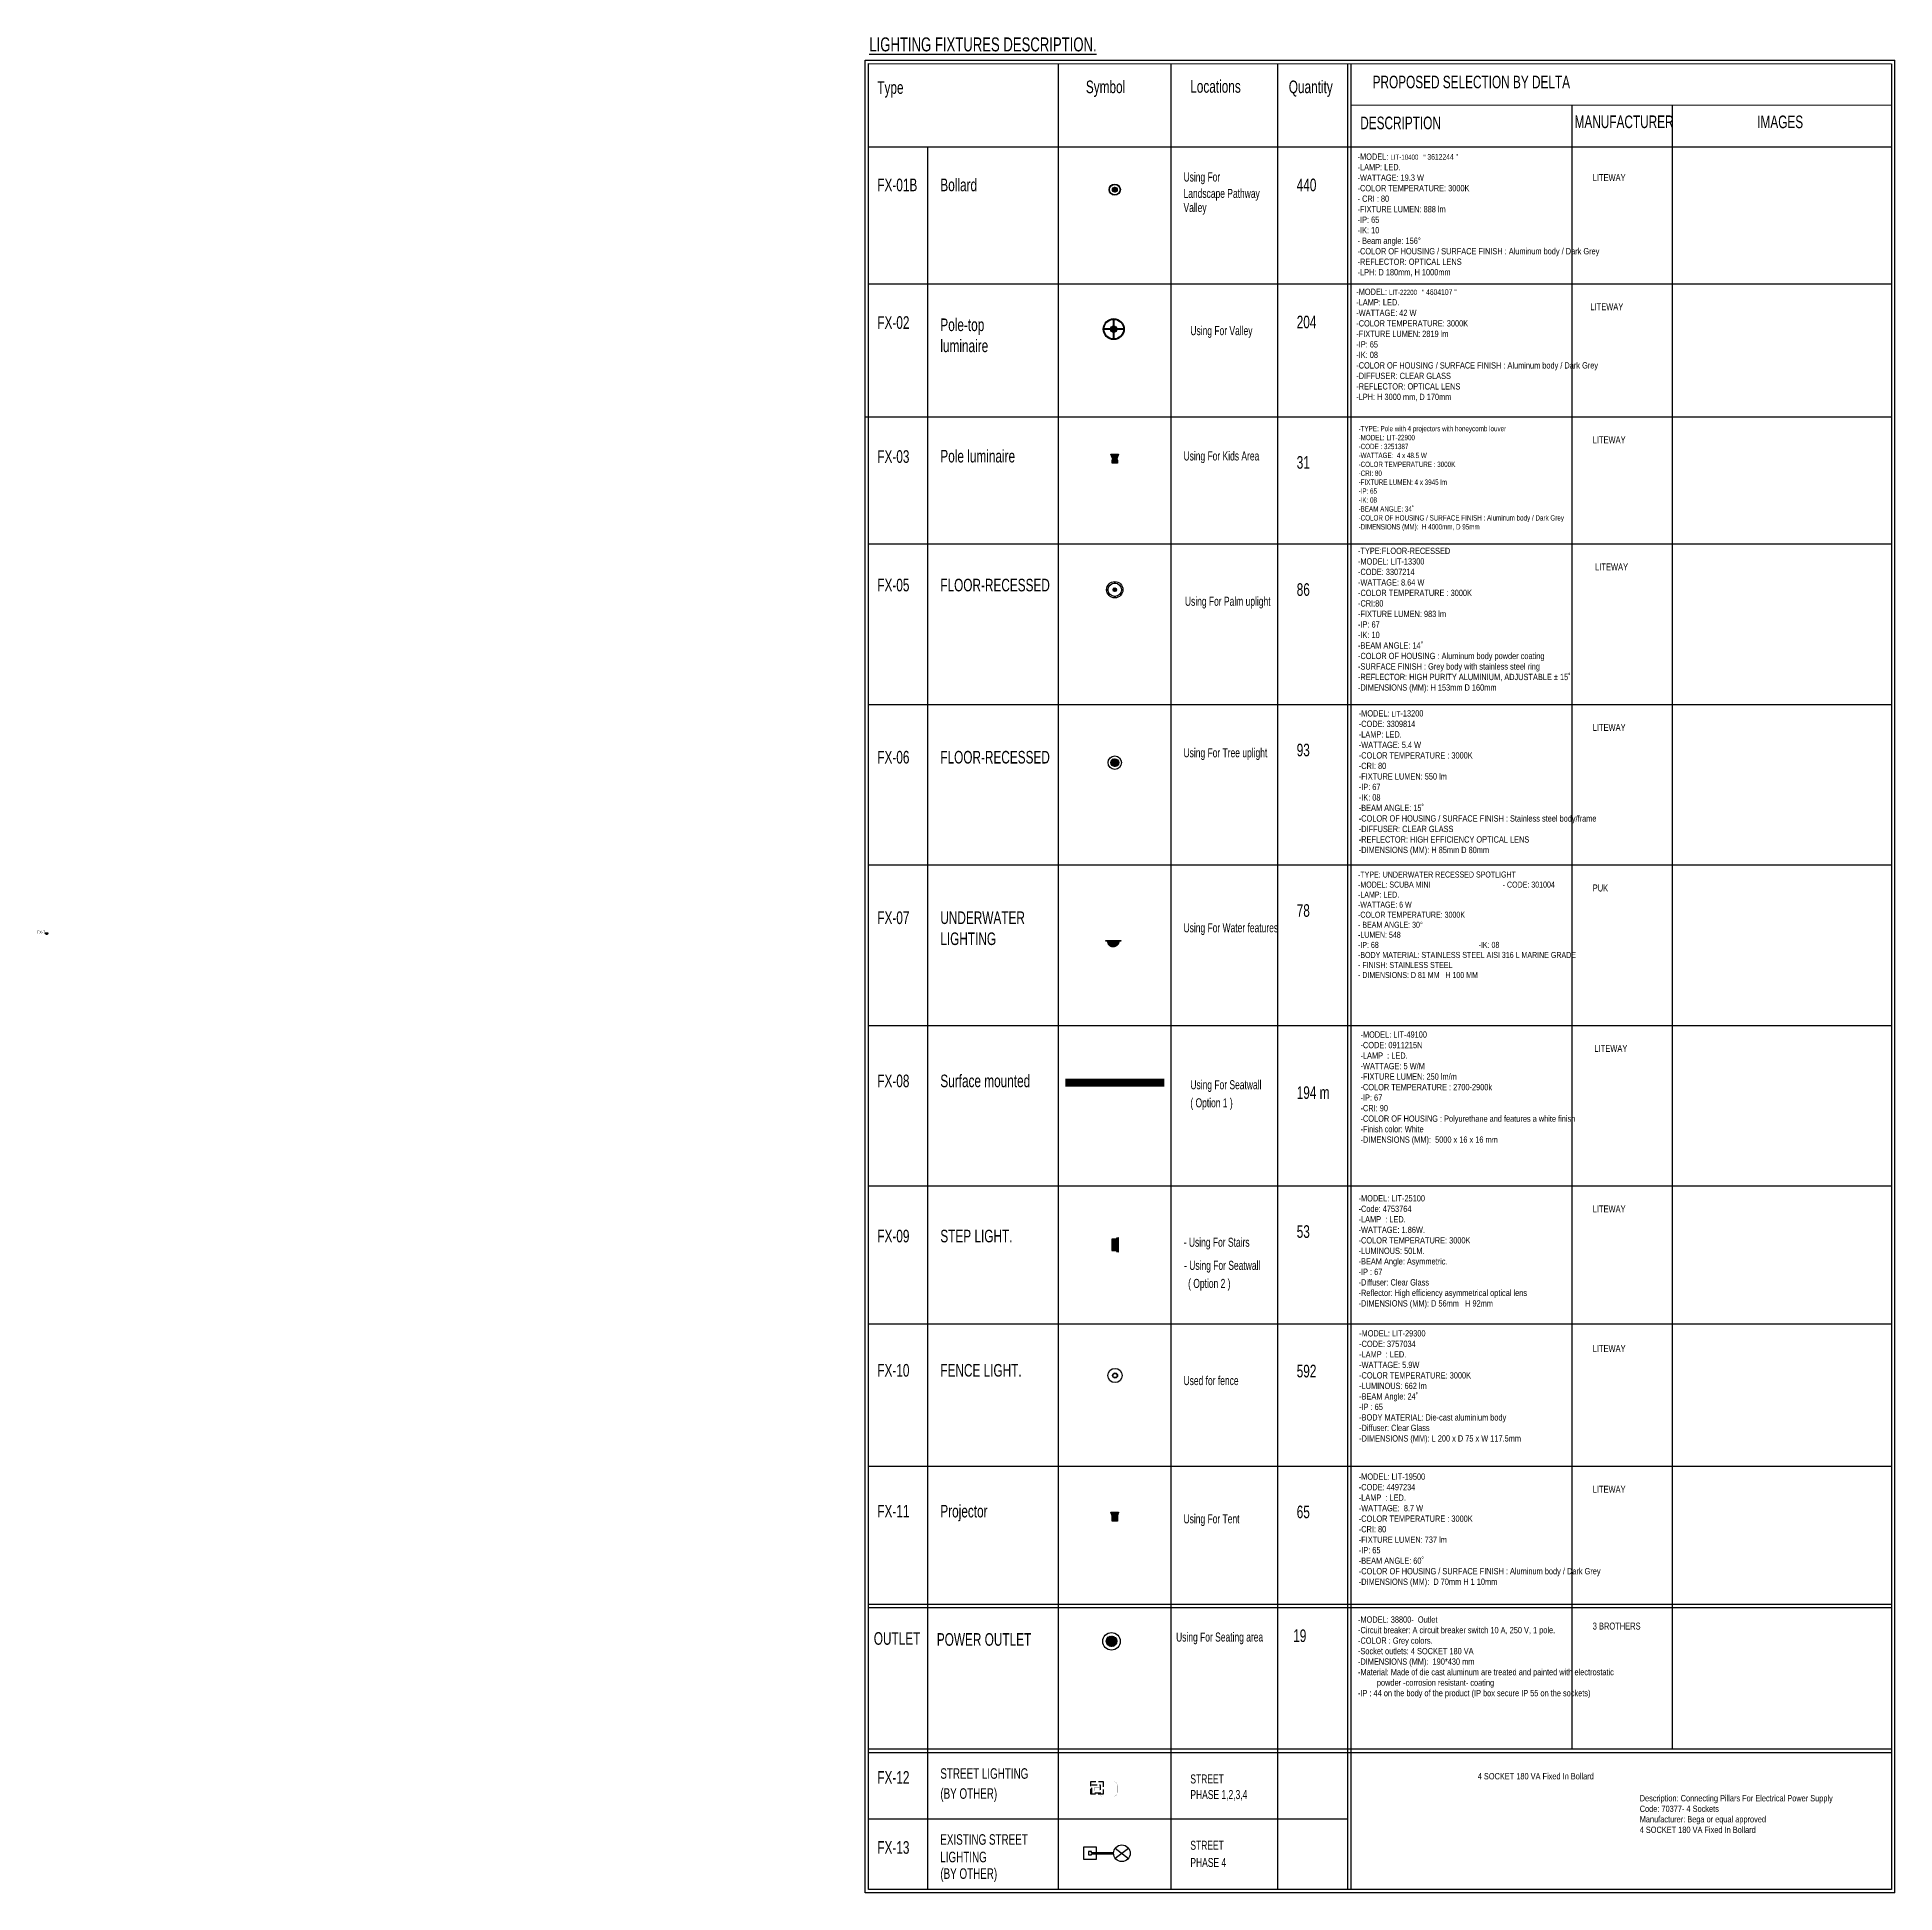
# Model space of a CAD drawing. Extents: x 683690 to 683956, y 820840 to 821105.
import ezdxf
from ezdxf.enums import TextEntityAlignment as Align

# ---------------------------------------------------------------- set-up
doc = ezdxf.new("R2010")
doc.units = 0
doc.header["$MEASUREMENT"] = 0
doc.linetypes.add('DASHED2', pattern=[0.375, 0.25, -0.125])
for name, color, linetype in [('Boundaries', 30, 'Continuous'), ('FX-01', 170, 'Continuous'), ('FX-02', 170, 'Continuous'), ('FX-03', 6, 'Continuous'), ('FX-05', 90, 'Continuous'), ('FX-06', 90, 'Continuous'), ('FX-07', 3, 'Continuous'), ('FX-08', 10, 'Continuous'), ('FX-09', 10, 'Continuous'), ('FX-11', 6, 'Continuous'), ('LA-GNRL-Design Text', 3, 'Continuous'), ('LA-LI-L08', 3, 'Continuous'), ('LI-Text', 30, 'Continuous'), ('lighting sites review', 5, 'Continuous'), ('ST  ROUTING$0$ST  ROUTING$0$E-LTG', 1, 'Continuous'), ('Street Lighting EX-INFRA', 141, 'Continuous'), ('Text', 3, 'Continuous'), ('X-HYP-T4-LIGHTING$0$SR1-LA-X-LI TABLE$0$LA-GNRL-Design Text', 3, 'Continuous')]:
    doc.layers.add(name, color=color, linetype=linetype)
doc.styles.get("Standard").update_dxf_attribs({"font": 'arial.ttf'})
doc.styles.add('TXT- (design)', font='stylu.ttf', dxfattribs={"width": 0.7})
doc.styles.add('X-HYP-T4-LIGHTING$0$TXT- (design)', font='stylu.ttf', dxfattribs={"width": 0.7})
pattern_1 = [(45, (-32349.292807, -16942.885254), (-0.0112253202075, 0.0112253202075), [])]
pattern_2 = [(45, (-1103.156593, -589.939529), (-0.00733938958, 0.00733938958), [])]

# ---------------------------------------------------------------- blocks, each defined once
blk = doc.blocks.new('*U15')
h = blk.add_hatch()
h.set_pattern_fill('ANSI31', color=256, scale=0.005)
h.set_pattern_definition(pattern_1)
edge = h.paths.add_edge_path()
edge.add_arc((0, 0), 0.07, 0, 360)
for points in [[(-0.089, 0.01), (-0.3, 0.01)], [(-0.01, 0.09), (-0.01, 0.3)], [(0.01, 0.09), (0.01, 0.3)], [(0.3, 0.01), (0.09, 0.01)], [(-0.089, -0.01), (-0.3, -0.01)], [(-0.01, -0.3), (-0.01, -0.089)], [(0.01, -0.3), (0.01, -0.089)], [(0.3, -0.01), (0.09, -0.01)]]:
    blk.add_lwpolyline(points)
for radius in [0.3, 0.28, 0.09, 0.07]:
    blk.add_circle((0, 0), radius)
blk = doc.blocks.new('*U19')
h = blk.add_hatch()
h.set_pattern_fill('ANSI31', color=256, scale=0.005)
h.set_pattern_definition(pattern_1)
edge = h.paths.add_edge_path()
edge.add_arc((0, 0), 0.07, 0, 360)
for radius in [0.16, 0.15, 0.07]:
    blk.add_circle((0, 0), radius)
blk = doc.blocks.new('*U12')
h = blk.add_hatch()
h.set_pattern_fill('ANSI31', color=256, scale=0.083036)
h.set_pattern_definition(pattern_2)
h.paths.add_polyline_path([(0.111, 0, 1), (-0.111, 0, 1)])
for radius in [0.191, 0.111]:
    blk.add_circle((0, 0), radius)
blk.add_attdef('Symbol', text='', height=0.3).set_placement((0.004, 0.337), align=Align.CENTER)
blk = doc.blocks.new('*U11')
h = blk.add_hatch(color=256)
h.dxf.hatch_style = 1
h.paths.add_polyline_path([(-0.038, 0.165), (-0.175, 0.165), (-0.175, 0), (-0.175, -0.165), (-0.038, -0.165), (-0.038, 0)])
h = blk.add_hatch(color=256)
h.dxf.hatch_style = 1
h.paths.add_polyline_path([(0.006, 0.187), (-0.038, 0.187), (-0.038, 0), (-0.038, -0.165), (-0.038, -0.188), (0.006, -0.188), (0.006, 0)])
h = blk.add_hatch(color=256)
h.dxf.hatch_style = 1
h.paths.add_polyline_path([(0.017, 0.201), (0.006, 0.201), (0.006, 0), (0.006, -0.188), (0.006, -0.201), (0.017, -0.201), (0.017, 0)])
for points in [[(-0.038, 0.165), (-0.175, 0.165), (-0.175, 0), (-0.175, -0.165), (-0.038, -0.165), (-0.038, 0)], [(0.006, 0.187), (-0.038, 0.187), (-0.038, 0), (-0.038, -0.165), (-0.038, -0.188), (0.006, -0.188), (0.006, 0)], [(0.017, 0.201), (0.006, 0.201), (0.006, 0), (0.006, -0.188), (0.006, -0.201), (0.017, -0.201), (0.017, 0)]]:
    blk.add_lwpolyline(points, close=True)
at = {"color": 0}
blk.add_attdef('Symbol', text='', height=0.3, dxfattribs=at).set_placement((-0.007, 0.455), align=Align.CENTER)
blk = doc.blocks.new('*U9')
at = {"transparency": 33554534}
h = blk.add_hatch(color=0, dxfattribs=at)
h.dxf.hatch_style = 1
h.paths.add_polyline_path([(-0.112, 0.255), (-0.076, 0.158), (0.074, 0.159), (0.108, 0.257)])
at = {"true_color": 0x939598, "transparency": 33554559}
h = blk.add_hatch(color=252, dxfattribs=at)
h.dxf.hatch_style = 1
h.paths.add_polyline_path([(0.074, 0.172), (-0.076, 0.171), (-0.075, -0.001), (0.075, 0.001)])
blk.add_line((-0.112, 0.255), (0.108, 0.257))
at = {"color": 0}
blk.add_line((-0.096, 0.212), (0.093, 0.214), dxfattribs=at)
for points in [[(-0.112, 0.255), (0.108, 0.257), (0.074, 0.159), (-0.076, 0.158)], [(-0.107, 0.251), (0.103, 0.253), (0.09, 0.218), (-0.093, 0.216)]]:
    blk.add_lwpolyline(points, close=True, dxfattribs=at)
at = {"color": 7, "true_color": 0xffffff}
blk.add_lwpolyline([(-0.076, 0.171), (0.074, 0.172), (0.075, 0.001), (-0.075, -0.001)], close=True, dxfattribs=at)
at = {"color": 0}
blk.add_attdef('Symbol', text='', height=0.3, dxfattribs=at).set_placement((0.18, 0.377), align=Align.CENTER)
blk = doc.blocks.new('*U10')
at = {"transparency": 33554534}
h = blk.add_hatch(color=0, dxfattribs=at)
h.dxf.hatch_style = 1
edge = h.paths.add_edge_path()
edge.add_arc((0, 0.075), 0.075, 39.4219, 140.5781)
edge.add_line((-0.058, 0.123), (-0.11, 0.256))
edge.add_line((-0.11, 0.256), (0.11, 0.256))
edge.add_line((0.11, 0.256), (0.058, 0.123))
at = {"true_color": 0x939598, "transparency": 33554559}
h = blk.add_hatch(color=252, dxfattribs=at)
h.dxf.hatch_style = 1
edge = h.paths.add_edge_path()
edge.add_arc((0, 0.075), 0.075, 0, 180, ccw=False)
edge.add_line((0.075, 0.075), (0.075, 0))
edge.add_line((0.075, 0), (-0.075, 0))
edge.add_line((-0.075, 0), (-0.075, 0.075))
blk.add_line((-0.11, 0.256), (0.11, 0.256))
at = {"color": 0}
blk.add_lwpolyline([(-0.11, 0.256), (0.11, 0.256), (0.01, 0), (-0.01, 0)], close=True, dxfattribs=at)
at = {"color": 7, "true_color": 0xffffff}
blk.add_lwpolyline([(-0.075, 0.075, -1), (0.075, 0.075), (0.075, 0), (-0.075, 0)], format="xyb", close=True, dxfattribs=at)
at = {"color": 0}
blk.add_attdef('Symbol', text='', height=0.25, dxfattribs=at).set_placement((0.006, 0.446), align=Align.CENTER)
blk = doc.blocks.new('*U18')
blk.add_wipeout([(-0.108, -0.084), (0, -0.084), (0, -0.165), (0.173, -0.165), (0.206, -0.351), (0.796, -0.352), (0.972, -0.178), (0.97, 0.18), (0.798, 0.345), (0.223, 0.346), (0.169, 0.287), (0.169, 0.159), (-0.001, 0.159), (-0.001, 0.084), (-0.108, 0.076)]).dxf.layer = 'lighting sites review'
at = {"layer": 'lighting sites review', "linetype": 'DASHED2'}
for points in [[(-0.3, 0.35), (0.3, 0.35), (0.3, -0.25), (-0.3, -0.25)], [(-0.25, -0.2), (-0.25, 0.2), (0.15, 0.2), (0.15, -0.2)]]:
    blk.add_lwpolyline(points, close=True, dxfattribs=at)
at = {"layer": 'lighting sites review', "const_width": 0.01}
blk.add_lwpolyline([(-0.108, -0.074), (-0.108, -0.076), (-0.107, -0.077), (-0.107, -0.079), (-0.106, -0.08), (-0.104, -0.082), (-0.103, -0.083), (-0.101, -0.083), (-0.1, -0.084), (-0.098, -0.084), (0.018, -0.084), (0.089, -0.084, 0.414214), (0.109, -0.064), (0.108, 0.074), (0.108, 0.075), (0.108, 0.077), (0.107, 0.079), (0.106, 0.08), (0.105, 0.081), (0.103, 0.082), (0.102, 0.083), (0.1, 0.084), (0.098, 0.084), (0.017, 0.084), (-0.098, 0.084), (-0.1, 0.083), (-0.102, 0.083), (-0.103, 0.082), (-0.105, 0.081), (-0.106, 0.08), (-0.107, 0.079), (-0.108, 0.077), (-0.108, 0.075), (-0.108, 0.074), (-0.108, -0.074)], format="xyb", close=True, dxfattribs=at)
at = {"layer": 'lighting sites review', "const_width": 0.005}
blk.add_lwpolyline([(-0.001, 0.084), (-0.001, 0.159), (0.151, 0.159), (0.173, 0.159), (0.173, 0.296, -0.414214), (0.223, 0.346), (0.773, 0.347, -0.414214), (0.973, 0.147), (0.973, -0.153, -0.414214), (0.773, -0.353), (0.223, -0.354, -0.414214), (0.173, -0.304), (0.173, -0.165), (0.149, -0.165), (0.149, -0.165), (0.148, -0.165), (0, -0.165), (0, -0.084)], format="xyb", dxfattribs=at)
blk = doc.blocks.new('*U13')
h = blk.add_hatch()
h.set_pattern_fill('ANSI31', color=256, scale=0.083036)
h.set_pattern_definition(pattern_2)
h.paths.add_polyline_path([(0.051, 0, 1), (-0.051, 0, 1)])
for centre, radius in [((0, 0), 0.233), ((-0.212, 0), 0.0112), ((0, 0), 0.191), ((0, 0), 0.0512), ((0, 0.212), 0.0112), ((0.212, 0), 0.0112), ((0, -0.212), 0.0112)]:
    blk.add_circle(centre, radius)
blk.add_attdef('Symbol', text='', height=0.3).set_placement((0.004, 0.337), align=Align.CENTER)
blk = doc.blocks.new('*U21')
at = {"layer": 'Street Lighting EX-INFRA'}
for p, q in [((-0.247, 1.21), (0.244, 1.837)), ((0.234, 1.202), (-0.237, 1.844))]:
    blk.add_line(p, q, dxfattribs=at)
blk.add_lwpolyline([(-0.021, 1.125), (-0.02, 0.072), (-0.08, 0.072), (-0.08, -0.072), (0.08, -0.072), (0.08, 0.072), (0.02, 0.072), (0.019, 1.125)], dxfattribs=at)
blk.add_lwpolyline([(0.3, 0.292), (0.3, -0.292), (-0.3, -0.292), (-0.3, 0.292)], close=True, dxfattribs=at)
blk.add_circle((-0.001, 1.523), 0.398, dxfattribs=at)
blk = doc.blocks.new('light fence l')
at = {"layer": 'LA-LI-L08', "extrusion": (-7.17394e-05, -7.0853e-05, 1)}
for radius in [0.34, 0.12, 0.1]:
    blk.add_circle((0, 0), radius, dxfattribs=at)
blk = doc.blocks.new('*U25')
h = blk.add_hatch()
h.set_pattern_fill('ANSI31', color=256, scale=0.1)
h.paths.add_polyline_path([(0.15, 0, 1), (-0.15, 0, 1)])
for radius in [0.25, 0.15]:
    blk.add_circle((0, 0), radius)
at = {"layer": 'LA-GNRL-Design Text', "linetype": 'ByBlock'}
blk.add_attdef('Symbol', text='', height=0.7, dxfattribs=at).set_placement((-2.495, 0.517), align=Align.CENTER)
blk = doc.blocks.new('*U29')
h = blk.add_hatch()
h.set_pattern_fill('ANSI31', color=256, scale=0.001, angle=-90)
h.set_pattern_definition([(315, (-0.0016843, -0.113631), (0.002245064, 0.002245064), [])])
edge = h.paths.add_edge_path()
edge.add_arc((0, 0), 0.161, -168.771, -11.2144, ccw=False)
edge.add_line((-0.16, -0.03), (-0.16, 0))
edge.add_line((-0.16, 0), (0.16, 0))
edge.add_line((0.16, 0), (0.16, -0.03))
at = {"ltscale": 0.001}
blk.add_lwpolyline([(0.21, 0), (-0.21, 0), (-0.21, 0.02), (0.21, 0.02)], close=True, dxfattribs=at)
blk.add_lwpolyline([(0.16, -0.03, -0.821092), (-0.16, -0.03), (-0.16, 0), (0.16, 0)], format="xyb", close=True, dxfattribs=at)
at = {"insert": (-1.41, 0.34), "char_height": 0.4, "attachment_point": 1}
blk.add_mtext_dynamic_manual_height_columns('FX-7', width=0.1577, gutter_width=1, heights=[0], dxfattribs=at)

msp = doc.modelspace()

# ---------------------------------------------------------------- hatches: boundary and pattern name
h = msp.add_hatch()
h.set_pattern_fill('ANSI31', color=256, scale=0.005, angle=-90)
h.set_pattern_definition([(315, (683843.917124, 820975.670015), (0.01122532, 0.01122532), [])])
edge = h.paths.add_edge_path()
edge.add_arc((683843.93, 820976.25), 0.806, -168.771, -11.2144, ccw=False)
edge.add_line((683843.13, 820976.1), (683843.14, 820976.24))
edge.add_line((683843.14, 820976.24), (683844.72, 820976.24))
edge.add_line((683844.72, 820976.24), (683844.72, 820976.1))

# ---------------------------------------------------------------- linework, layer by layer
at = {"color": 4}
for p, q in [((683808.48, 820840.38), (683808.48, 821102.06)), ((683808.48, 821102.06), (683955.51, 821102.05)), ((683877.39, 820840.88), (683877.39, 821101.55)), ((683955.01, 821095.6), (683877.89, 821095.61)), ((683955.51, 820840.38), (683808.48, 820840.38))]:
    msp.add_line(p, q, dxfattribs=at)
at = {"ltscale": 0.001}
msp.add_lwpolyline([(683844.98, 820976.24), (683842.87, 820976.24), (683842.87, 820976.34), (683844.98, 820976.34)], close=True, dxfattribs=at)
msp.add_lwpolyline([(683844.72, 820976.1, -0.821092), (683843.13, 820976.1), (683843.14, 820976.24), (683844.72, 820976.24)], format="xyb", close=True, dxfattribs=at)
at = {"layer": 'Boundaries', "color": 4}
for p, q in [((683808.98, 820840.88), (683808.98, 821101.56)), ((683808.98, 821101.56), (683955.01, 821101.55)), ((683836.09, 820840.88), (683836.09, 821101.56)), ((683852.19, 820840.88), (683852.19, 821101.56)), ((683867.42, 820840.88), (683867.42, 821101.56)), ((683877.89, 820840.88), (683877.89, 821101.55)), ((683955.01, 821101.55), (683955.01, 820840.88)), ((683955.51, 820840.38), (683955.51, 821102.05)), ((683955.51, 820840.38), (683955.51, 821101.54)), ((683909.43, 820860.88), (683909.43, 821095.61)), ((683923.77, 820860.88), (683923.77, 821095.61)), ((683955.01, 821089.65), (683808.98, 821089.65)), ((683817.46, 820840.88), (683817.46, 821089.65)), ((683955.01, 821070.09), (683808.98, 821070.09)), ((683955.01, 821051.09), (683808.48, 821051.09)), ((683955.01, 821032.95), (683808.98, 821032.95)), ((683955.01, 821010.03), (683808.98, 821010.03)), ((683955.01, 820987.11), (683808.98, 820987.11)), ((683955.01, 820964.19), (683808.98, 820964.19)), ((683955.01, 820941.27), (683808.98, 820941.27)), ((683955.01, 820921.59), (683808.98, 820921.59)), ((683955.01, 820901.24), (683808.98, 820901.24)), ((683955.01, 820881.56), (683808.98, 820881.56)), ((683955.01, 820881.06), (683808.98, 820881.06)), ((683817.46, 820840.88), (683817.46, 820881.06)), ((683836.09, 820840.88), (683836.09, 820881.06)), ((683852.19, 820840.88), (683852.19, 820881.06)), ((683955.01, 820860.88), (683808.98, 820860.88)), ((683955.01, 820860.38), (683808.98, 820860.38)), ((683877.39, 820850.88), (683808.98, 820850.88)), ((683955.01, 820840.88), (683808.98, 820840.88))]:
    msp.add_line(p, q, dxfattribs=at)
at = {"layer": 'FX-08', "const_width": 1.15}
msp.add_lwpolyline([(683837.09, 820956.05), (683851.19, 820956.05)], dxfattribs=at)

# ---------------------------------------------------------------- block references
at = {"extrusion": (-7.17394e-05, -7.0853e-05, 1), "xscale": 3, "yscale": 3, "zscale": 3}
msp.add_blockref('light fence l', (683844.17, 820914.24, -107.22), dxfattribs=at)
at = {"xscale": 3, "yscale": 3, "zscale": 3, "rotation": 269.9457441506619}
msp.add_blockref('*U21', (683840.58, 820846.03), dxfattribs=at)
at = {"layer": 'FX-01', "xscale": 5, "yscale": 5, "zscale": 5}
msp.add_blockref('*U19', (683844.14, 821083.57), dxfattribs=at)
at = {"layer": 'FX-02', "xscale": 5, "yscale": 5, "zscale": 5}
msp.add_blockref('*U15', (683843.99, 821063.65), dxfattribs=at)
at = {"layer": 'FX-03', "xscale": 5, "yscale": 5, "zscale": 5, "rotation": 0.1093932803022034}
msp.add_blockref('*U10', (683844.14, 821044.53), dxfattribs=at)
at = {"layer": 'FX-05', "xscale": 5, "yscale": 5, "zscale": 5}
msp.add_blockref('*U13', (683844.14, 821026.44), dxfattribs=at)
at = {"layer": 'FX-06', "xscale": 5, "yscale": 5, "zscale": 5}
msp.add_blockref('*U12', (683844.14, 821001.75), dxfattribs=at)
at = {"layer": 'FX-07'}
msp.add_blockref('*U29', (683691.65, 820977.4), dxfattribs=at)
at = {"layer": 'FX-07', "xscale": 5, "yscale": 5, "zscale": 5}
msp.add_blockref('*U25', (683843.67, 820876.3), dxfattribs=at)
at = {"layer": 'FX-09', "xscale": 5, "yscale": 5, "zscale": 5}
msp.add_blockref('*U11', (683844.58, 820932.9), dxfattribs=at)
at = {"layer": 'FX-11', "xscale": 5, "yscale": 5, "zscale": 5, "rotation": 0.1093932803022034}
msp.add_blockref('*U9', (683844.14, 820893.44), dxfattribs=at)
at = {"layer": 'ST  ROUTING$0$ST  ROUTING$0$E-LTG', "xscale": 3, "yscale": 3, "zscale": 3}
msp.add_blockref('*U18', (683841.6, 820855.22, 0), dxfattribs=at)

# ---------------------------------------------------------------- texts
at = {"layer": 'LI-Text', "color": 3, "rotation": 0, "style": 'TXT- (design)'}
for s, insert, char_height, width, attachment_point in [('Symbol ', (683840.01, 821096.8), 1.8, 31.8582, 7), ('Locations', (683854.91, 821097.38), 1.8, 31.8582, 7), ('\\pxql;Quantity', (683868.98, 821096.8), 1.8, 8.6483, 7), ('DESCRIPTION', (683879.18, 821092.17), 1.8, 31.8582, 7), ('\\pxqc;MANUFACTURER', (683910, 821092.33), 1.8, 13.6966, 7), ('IMAGES ', (683935.86, 821092.32), 1.8, 13.3133, 7), ('\\pxi-3,l3,sm1,t3;-MODEL: {\\H0.83333x;LIT-10400   " \\H1.10001x;3612244 "\\H0.90908x;\\P}-LAMP: LED.^I\\P-WATTAGE: 19.3 W\\P-COLOR TEMPERATURE: 3000K\\P- CRI : 80\\P-FIXTURE LUMEN: 888 lm\\P-IP: 65\\P-IK: 10\\P- Beam angle: 156°\\P-COLOR OF HOUSING / SURFACE FINISH : Aluminum body / Dark Grey\\P-REFLECTOR: OPTICAL LENS\\P-LPH: D 180mm, H 1000mm', (683878.8, 821088.73), 0.9, 29.4771, 1), ('Using For', (683853.95, 821084.34), 1.291, 31.8582, 7), ('{\\W0.8;LITEWAY}', (683912.37, 821085.78), 1, 31.8582, 1), ('Landscape Pathway ', (683853.95, 821082), 1.2912, 31.8582, 7), ('Valley', (683853.95, 821079.98), 1.291, 31.8582, 7), ('\\pxi-3,l3,sm1,t3;-MODEL: {\\H0.83333x;LIT-22200   " \\H1.10001x;4604107 "\\H0.90908x;\\P}-LAMP: LED.^I\\P-WATTAGE: 42 W\\P-COLOR TEMPERATURE: 3000K\\P-FIXTURE LUMEN: 2819 lm\\P-IP: 65\\P-IK: 08\\P-COLOR OF HOUSING / SURFACE FINISH : Aluminum body / Dark Grey\\P-DIFFUSER: CLEAR GLASS\\P-REFLECTOR: OPTICAL LENS\\P-LPH: H 3000 mm, D 170mm', (683878.61, 821069.43), 0.9, 29.4771, 1), ('{\\W0.8;LITEWAY}', (683912.04, 821067.35), 1, 31.8582, 1), ('Using For Valley', (683854.93, 821062.4), 1.2912, 31.8582, 7), ('\\pxi-3,l3,sm1,t3,7;-TYPE: Pole with 4 projectors with honeycomb louver\\P\\pt3;-MODEL: LIT-22900\\P-CODE : 3251387^I\\P-WATTAGE:  4 x 48.5 W\\P-COLOR TEMPERATURE : 3000K\\P-CRI: 80\\P-FIXTURE LUMEN: 4 x 3945 lm\\P-IP: 65            \\P-IK: 08\\P-BEAM ANGLE: 34˚       \\P-COLOR OF HOUSING / SURFACE FINISH : Aluminum body / Dark Grey\\P-DIMENSIONS (MM):  H 4000mm, D 95mm\\P      ', (683878.94, 821049.83), 0.7645, 26.1792, 1), ('{\\W0.8;LITEWAY}', (683912.37, 821048.35), 1, 31.8582, 1), ('Using For Kids Area', (683853.95, 821044.51), 1.2912, 31.8582, 7), ('\\pxi-3,l3,sm1,t3;-TYPE:FLOOR-RECESSED\\P-MODEL: LIT-13300\\P-CODE: 3307214^I\\P-WATTAGE: 8.64 W\\P-COLOR TEMPERATURE : 3000K\\P-CRI:80\\P-FIXTURE LUMEN: 983 lm\\P-IP: 67         \\P-IK: 10\\P-BEAM ANGLE: 14˚\\P-COLOR OF HOUSING : Aluminum body powder coating \\P-SURFACE FINISH : Grey body with stainless steel ring\\P-REFLECTOR: HIGH PURITY ALUMINIUM, ADJUSTABLE ± 15˚\\P-DIMENSIONS (MM): H 153mm D 160mm', (683878.86, 821032.44), 0.9, 29.4771, 1), ('{\\W0.8;LITEWAY}', (683912.72, 821030.2), 1, 31.8582, 1), ('Using For Palm uplight', (683854.15, 821023.76), 1.2912, 31.8582, 7), ('-MODEL: {\\H0.83333x;LIT}-13200    \\P\\pxi-3,l3,sm1,t3;-CODE: 3309814\\P-LAMP: LED.\\P-WATTAGE: 5.4 W\\P-COLOR TEMPERATURE : 3000K\\P-CRI: 80\\P-FIXTURE LUMEN: 550 lm\\P-IP: 67\\P-IK: 08\\P-BEAM ANGLE: 15˚\\P-COLOR OF HOUSING / SURFACE FINISH : Stainless steel body/frame\\P-DIFFUSER: CLEAR GLASS \\P-REFLECTOR: HIGH EFFICIENCY OPTICAL LENS\\P-DIMENSIONS (MM): H 85mm D 80mm', (683878.97, 821009.24), 0.9, 29.4771, 1), ('{\\W0.8;LITEWAY}', (683912.37, 821007.28), 1, 31.8582, 1), ('Using For Tree uplight', (683853.95, 821002.13), 1.2912, 31.8582, 7), ('\\pxi-3,l3,sm1,t3;-TYPE: UNDERWATER RECESSED SPOTLIGHT \\P-MODEL: SCUBA MINI^I^I^I- CODE: 301004\\P-LAMP: LED.^I\\P-WATTAGE: 6 W\\P-COLOR TEMPERATURE: 3000K\\P- BEAM ANGLE: 30° \\P-LUMEN: 548\\P-IP: 68^I^I^I^I^I-IK: 08\\P\\pi0,l0,s*,tz;-BODY MATERIAL: STAINLESS STEEL AISI 316 L MARINE GRADE\\P- FINISH: STAINLESS STEEL\\P\\pi-3,l3,sm1,t3;- DIMENSIONS: D 81 MM   H 100 MM ', (683878.86, 820986.21), 0.8608, 29.4771, 1), ('{\\W0.8;PUK}', (683912.37, 820984.36), 1, 31.8582, 1), ('Using For Water features', (683853.95, 820977.14), 1.2912, 13.2636, 7), ('-MODEL: LIT-49100 \\P\\pxi-3,l3,sm1,t3;-CODE: 0911215N\\P-LAMP  : LED.^I\\P-WATTAGE: 5 W/M\\P-FIXTURE LUMEN: 250 lm/m\\P-COLOR TEMPERATURE : 2700-2900k\\P-IP: 67   \\P-CRI: 90\\P-COLOR OF HOUSING : Polyurethane and features a white finish\\P-Finish color: White\\P-DIMENSIONS (MM):  5000 x 16 x 16 mm', (683879.22, 820963.38), 0.9, 29.4771, 1), ('{\\W0.8;LITEWAY}', (683912.62, 820961.45), 1, 31.8582, 1), ('Using For Seatwall', (683854.93, 820954.73), 1.2912, 31.8582, 7), ('( Option 1 )', (683854.93, 820952.15), 1.2912, 31.8582, 7), ('-MODEL: LIT-25100\\P-Code: 4753764\\P\\pxi-3,l3,sm1,t3;-LAMP  : LED.^I\\P-WATTAGE: 1.86W.\\P-COLOR TEMPERATURE: 3000K\\P-LUMINOUS: 50LM.\\P-BEAM Angle: Asymmetric.\\P-IP : 67\\P-Diffuser: Clear Glass\\P-Reflector: High efficiency asymmetrical optical lens\\P-DIMENSIONS (MM): D 56mm   H 92mm', (683878.94, 820940), 0.9, 29.4771, 1), ('{\\W0.8;LITEWAY}', (683912.37, 820938.53), 1, 31.8582, 1), ('- Using For Stairs', (683853.98, 820932.24), 1.2912, 31.8582, 7), ('- Using For Seatwall', (683854.03, 820928.94), 1.2912, 31.8582, 7), ('( Option 2 )', (683854.61, 820926.36), 1.2912, 31.8582, 7), ('\\pxi-3,l3,sm1,t3;-MODEL: LIT-29300 ^I^I\\P-CODE: 3757034\\P-LAMP  : LED.^I\\P-WATTAGE: 5.9W\\P-COLOR TEMPERATURE: 3000K\\P-LUMINOUS: 662 lm\\P-BEAM Angle: 24˚\\P-IP : 65\\P-BODY MATERIAL: Die-cast aluminium body\\P-Diffuser: Clear Glass\\P-DIMENSIONS (MM): L 200 x D 75 x W 117.5mm', (683879.02, 820920.72), 0.9, 29.4771, 1), ('{\\W0.8;LITEWAY}', (683912.37, 820918.6), 1, 31.8582, 1), ('Used for fence', (683853.95, 820912.86), 1.2912, 31.8582, 7), ('\\pxi-3,l3,sm1,t3;-MODEL: LIT-19500\\P-CODE: 4497234\\P-LAMP  : LED.^I\\P-WATTAGE:  8.7 W\\P-COLOR TEMPERATURE : 3000K\\P-CRI: 80\\P-FIXTURE LUMEN: 737 lm\\P-IP: 65            \\P-BEAM ANGLE: 60˚\\P-COLOR OF HOUSING / SURFACE FINISH : Aluminum body / Dark Grey\\P-DIMENSIONS (MM):  D 70mm H 1 10mm      ', (683878.97, 820900.26), 0.9, 29.4771, 1), ('{\\W0.8;LITEWAY}', (683912.37, 820898.5), 1, 31.8582, 1), ('Using For Tent', (683853.95, 820892.75), 1.2912, 31.8582, 7), ('\\pxi-3,l3,sm1,t3;-MODEL: 38800-  Outlet\\P-Circuit breaker: A circuit breaker switch 10 A, 250 V, 1 pole. \\P-COLOR : Grey colors.\\P-Socket outlets: 4 SOCKET 180 VA\\P-DIMENSIONS (MM):  190*430 mm\\P-Material: Made of die cast aluminum are treated and painted with electrostatic powder -corrosion resistant- coating  \\P-IP : 44 on the body of the product (IP box secure IP 55 on the sockets)\\P    ', (683878.86, 820879.85), 0.9, 30.5841, 1), ('{\\W0.8;3 BROTHERS}', (683912.37, 820878.97), 1, 31.8582, 1), ('Using For Seating area', (683852.89, 820875.87), 1.2912, 18.8328, 7), ('STREET ', (683854.93, 820855.98), 1.291, 31.8582, 7), ('4 SOCKET 180 VA Fixed {\\fArial|b0|i0|c0|p34;In }Bollard', (683895.96, 820857.48), 0.9, 27.0923, 1), ('PHASE 1,2,3,4 ', (683854.93, 820853.53), 1.2912, 31.8582, 7), ('Description: Connecting Pillars For Electrical Power Supply\\PCode: 70377- 4 Sockets\\PManufacturer: Bega or equal approved\\P4 SOCKET 180 VA Fixed {\\fArial|b0|i0|c0|p34;In }Bollard', (683919.08, 820854.34), 0.9, 27.0923, 1), ('STREET ', (683854.93, 820846.51), 1.291, 31.8582, 7), ('PHASE 4', (683854.93, 820844.05), 1.291, 31.8582, 7)]:
    msp.add_mtext(s, dxfattribs=dict(at, insert=insert, char_height=char_height, width=width, attachment_point=attachment_point))
at = {"layer": 'Text', "attachment_point": 7, "rotation": 0, "style": 'TXT- (design)'}
for s, insert, char_height, width in [('{\\LLIGHTING FIXTURES DESCRIPTION.}', (683809.09, 821103.28), 2, 42.9487), ('PROPOSED SELECTION BY DELTA', (683880.95, 821098.01), 1.8, 44.1618)]:
    msp.add_mtext(s, dxfattribs=dict(at, insert=insert, char_height=char_height, width=width))
at = {"layer": 'X-HYP-T4-LIGHTING$0$SR1-LA-X-LI TABLE$0$LA-GNRL-Design Text', "style": 'X-HYP-T4-LIGHTING$0$TXT- (design)'}
for s, insert, char_height, width, attachment_point in [('Type', (683810.23, 821096.7), 1.8, 5.8307, 7), ('FX-01B', (683810.23, 821085.14), 1.8, 5.8307, 1), ('{\\C3;Bollard}', (683819.23, 821085.14), 1.8, 5.8307, 1), ('{\\C3;440}', (683870.11, 821085.14), 1.8, 5.8307, 1), ('FX-02', (683810.23, 821065.49), 1.8, 5.8307, 1), ('\\pxi-3,l3,sm1,t3;{\\C3;Pole-top \\Pluminaire}', (683819.23, 821065.17), 1.8, 13.4421, 1), ('{\\C3;204}', (683870.11, 821065.57), 1.8, 5.8307, 1), ('FX-03', (683810.23, 821046.36), 1.8, 5.8307, 1), ('\\pxi-3,l3,sm1,t3,7;{\\C3;Pole luminaire}', (683819.23, 821045.5), 1.8, 12.4208, 4), ('{\\C3;31}', (683870.11, 821045.52), 1.8, 5.8307, 1), ('FX-05', (683810.23, 821028.01), 1.8, 5.8307, 1), ('{\\C3;FLOOR-RECESSED}', (683819.23, 821028.01), 1.8, 5.8307, 1), ('{\\C3;86}', (683870.11, 821027.37), 1.8, 5.8307, 1), ('FX-06', (683810.23, 821003.43), 1.8, 5.8307, 1), ('{\\C3;FLOOR-RECESSED}', (683819.23, 821003.43), 1.8, 5.8307, 1), ('{\\C3;93}', (683870.11, 821004.46), 1.8, 5.8307, 1), ('{\\C3;78}', (683870.11, 820981.54), 1.8, 5.8307, 1), ('FX-07', (683810.23, 820980.51), 1.8, 5.8307, 1), ('{\\C3;UNDERWATER LIGHTING }', (683819.23, 820980.51), 1.8, 16.3685, 1), ('FX-08', (683810.23, 820957.21), 1.8, 5.6989, 1), ('{\\C3;Surface mounted }', (683819.23, 820957.21), 1.8, 15.6729, 1), ('{\\C3;194 m}', (683870.11, 820955.54), 1.8, 5.8307, 1), ('FX-09', (683810.23, 820935.06), 1.8, 5.8307, 1), ('{\\C3;STEP LIGHT.}', (683819.23, 820935.06), 1.8, 11.3896, 1), ('{\\C3;53}', (683870.11, 820935.7), 1.8, 5.8307, 1), ('FX-10', (683810.23, 820915.89), 1.8, 5.8307, 1), ('{\\C3;FENCE LIGHT.}', (683819.23, 820915.89), 1.8, 12.5287, 1), ('{\\C3;592}', (683870.11, 820915.78), 1.8, 5.8307, 1), ('FX-11', (683810.23, 820895.78), 1.8, 5.8307, 1), ('{\\C3;Projector }', (683819.23, 820895.78), 1.8, 5.8307, 1), ('{\\C3;65}', (683870.11, 820895.67), 1.8, 5.8307, 1), ('{\\C3;19}', (683869.61, 820878), 1.8, 5.8307, 1), ('OUTLET', (683809.73, 820877.6), 1.8, 5.8307, 1), ('{\\C3;POWER OUTLET}', (683818.73, 820877.46), 1.8, 15.6502, 1), ('FX-12', (683810.23, 820857.76), 1.8, 5.8307, 1), ('{\\C3;STREET LIGHTING  }', (683819.23, 820858.17), 1.5, 15.7492, 1), ('{\\C3;(BY OTHER) }', (683819.23, 820855.31), 1.5, 15.7492, 1), ('{\\C3;EXISTING STREET LIGHTING  }', (683819.23, 820848.75), 1.5, 16.8547, 1), ('FX-13', (683810.23, 820847.76), 1.8, 5.8307, 1), ('{\\C3;(BY OTHER) }', (683819.23, 820843.88), 1.5, 15.7492, 1)]:
    msp.add_mtext(s, dxfattribs=dict(at, insert=insert, char_height=char_height, width=width, attachment_point=attachment_point))

doc.saveas('drawing.dxf')
